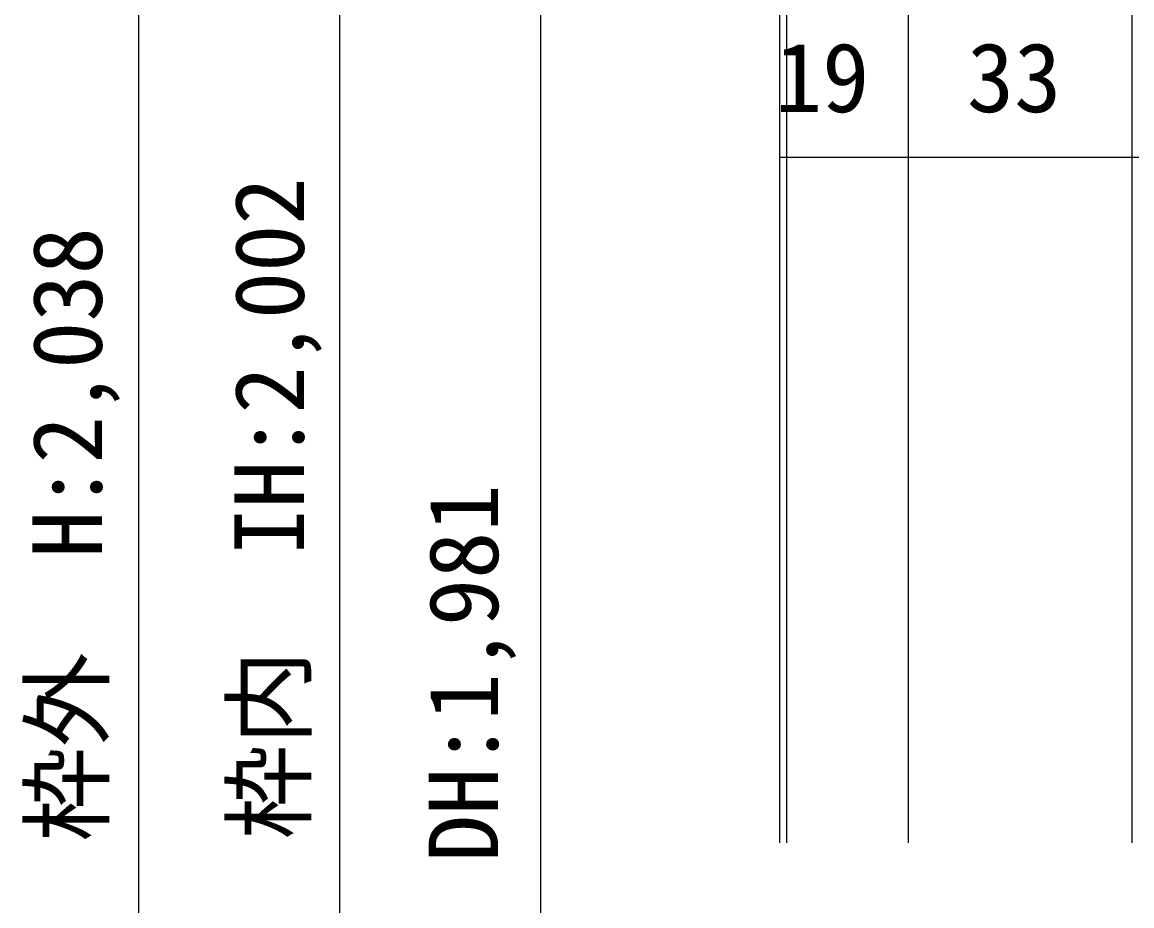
# Model space of a CAD drawing. Units: millimetres, scale not verified. Extents: x -800 to 800, y -554 to 554.
# Drawn here: x -555.4 to -391.5, y 144.1 to 274.7 of the extents above; entities that cross this region are included whole.
import ezdxf
from ezdxf.enums import TextEntityAlignment as Align

# ---------------------------------------------------------------- set-up
doc = ezdxf.new("R2010")
doc.units = ezdxf.units.MM
doc.header["$LTSCALE"] = 4
doc.layers.add('2-0', color=7, linetype='Continuous', lineweight=25)
doc.styles.add('ＭＳ ゴシック', font='')
doc.styles.get('ＭＳ ゴシック').set_extended_font_data('MS Gothic')

msp = doc.modelspace()

# ---------------------------------------------------------------- linework, layer by layer
at = {"layer": '2-0'}
for p, q in [((-538.178, 412.176), (-538.178, 153.471)), ((-508.504, 412.176), (-508.504, 153.471)), ((-443.475, 153.471), (-443.475, 397.675)), ((-442.476, 397.412), (-442.476, 153.471)), ((-478.827, 376.175), (-478.827, 153.471)), ((-391.477, 367.876), (-391.477, 153.471)), ((-443.475, 254.742), (-329.477, 254.742)), ((-443.437, 254.745), (-443.437, 254.742)), ((-424.437, 254.745), (-424.437, 254.742)), ((-538.178, 153.471), (-538.178, 7.769)), ((-508.504, 153.471), (-508.504, 7.769)), ((-478.827, 153.471), (-478.827, 7.769))]:
    msp.add_line(p, q, dxfattribs=at)
msp.add_lwpolyline([(-424.477, 153.471), (-424.477, 367.876), (-391.477, 367.876)], dxfattribs=at)
for centre, radius, start, end in [((-443.479, 254.742), 0.0366, 171.28253, 177.06881), ((-443.479, 254.742), 0.0366, 182.93119, 188.71747), ((-443.479, 254.741), 0.0374, 160.00554, 165.59314), ((-443.479, 254.742), 0.0369, 165.59397, 171.28046), ((-443.479, 254.742), 0.0364, 177.07225, 182.92775), ((-443.479, 254.742), 0.0369, 188.71954, 194.40603), ((-443.479, 254.742), 0.0374, 194.40686, 199.99446), ((-443.478, 254.741), 0.0379, 154.50654, 160.00572), ((-443.478, 254.742), 0.0379, 199.99428, 205.49346), ((-443.478, 254.741), 0.0384, 149.079, 154.50744), ((-443.478, 254.742), 0.0384, 205.49256, 210.921), ((-443.477, 254.741), 0.0388, 143.70017, 149.08035), ((-443.477, 254.742), 0.0388, 210.91965, 216.29983), ((-443.477, 254.741), 0.0391, 138.3449, 143.70169), ((-443.477, 254.743), 0.0391, 216.29831, 221.6551), ((-443.477, 254.741), 0.0392, 132.98789, 138.34632), ((-443.477, 254.743), 0.0392, 221.65368, 227.01211), ((-443.477, 254.741), 0.0392, 127.60589, 132.98897), ((-443.477, 254.743), 0.0392, 227.01103, 232.39411), ((-443.477, 254.741), 0.0392, 122.17973, 127.60639), ((-443.477, 254.743), 0.0392, 232.39361, 237.82027), ((-443.477, 254.741), 0.0392, 116.69627, 122.17942), ((-443.477, 254.743), 0.0392, 237.82058, 243.30373), ((-443.477, 254.741), 0.0392, 111.15029, 116.69499), ((-443.477, 254.743), 0.0392, 243.30501, 248.84971), ((-443.477, 254.74), 0.0394, 105.54588, 111.14791), ((-443.477, 254.743), 0.0394, 248.85209, 254.45412), ((-443.477, 254.74), 0.0398, 99.89733, 105.54238), ((-443.477, 254.743), 0.0398, 254.45762, 260.10267), ((-443.477, 254.739), 0.0406, 94.22904, 99.8928), ((-443.477, 254.744), 0.0406, 260.1072, 265.77096), ((-443.477, 254.737), 0.0427, 88.59229, 94.18057), ((-443.477, 254.746), 0.0427, 265.81943, 271.40771), ((-443.476, 254.736), 0.0443, 83.20487, 88.67963), ((-443.476, 254.748), 0.0443, 271.32037, 276.79513), ((-443.476, 254.738), 0.042, 77.61974, 83.1998), ((-443.476, 254.745), 0.042, 276.8002, 282.38026), ((-443.476, 254.74), 0.0402, 71.9668, 77.61456), ((-443.476, 254.744), 0.0402, 282.38544, 288.0332), ((-443.475, 254.741), 0.039, 66.28172, 71.96187), ((-443.475, 254.743), 0.039, 288.03813, 293.71828), ((-443.475, 254.742), 0.0382, 60.59522, 66.27733), ((-443.475, 254.742), 0.0382, 293.72267, 299.40478), ((-443.475, 254.742), 0.0377, 54.93119, 60.5916), ((-443.475, 254.741), 0.0377, 299.4084, 305.06881), ((-443.475, 254.742), 0.0374, 49.30557, 54.92843), ((-443.475, 254.741), 0.0374, 305.07157, 310.69443), ((-443.475, 254.742), 0.0374, 43.72629, 49.30367), ((-443.475, 254.741), 0.0374, 310.69633, 316.27371), ((-443.475, 254.742), 0.0375, 38.19395, 43.72515), ((-443.475, 254.741), 0.0375, 316.27485, 321.80605), ((-443.475, 254.742), 0.0376, 32.70304, 38.19341), ((-443.475, 254.741), 0.0376, 321.80659, 327.29696), ((-443.475, 254.742), 0.0378, 27.24367, 32.70292), ((-443.475, 254.741), 0.0378, 327.29708, 332.75633), ((-443.475, 254.742), 0.038, 21.80334, 27.24375), ((-443.475, 254.741), 0.038, 332.75625, 338.19666), ((-443.475, 254.742), 0.0382, 16.36885, 21.8034), ((-443.475, 254.742), 0.0382, 338.1966, 343.63115), ((-443.476, 254.742), 0.0384, 10.92815, 16.36869), ((-443.476, 254.742), 0.0384, 343.63131, 349.07185), ((-443.476, 254.742), 0.0386, 5.47212, 10.92759), ((-443.476, 254.742), 0.0386, 349.07241, 354.52788), ((-443.476, 254.742), 0.0388, 354.529, 0.0039), ((-424.482, 254.741), 0.0359, 158.21921, 164.09401), ((-424.483, 254.741), 0.0343, 164.09535, 170.24961), ((-424.484, 254.742), 0.033, 170.25425, 176.67917), ((-424.485, 254.742), 0.0323, 176.69682, 183.30318), ((-424.484, 254.742), 0.033, 183.32083, 189.74575), ((-424.483, 254.742), 0.0343, 189.75039, 195.90465), ((-424.482, 254.742), 0.0359, 195.90599, 201.78079), ((-424.48, 254.74), 0.0377, 152.60968, 158.22045), ((-424.48, 254.743), 0.0377, 201.77955, 207.39032), ((-424.478, 254.739), 0.0394, 147.23278, 152.61275), ((-424.478, 254.744), 0.0394, 207.38725, 212.76722), ((-424.477, 254.739), 0.041, 142.04277, 147.23703), ((-424.477, 254.745), 0.041, 212.76297, 217.95723), ((-424.476, 254.738), 0.0422, 136.98683, 142.04773), ((-424.476, 254.745), 0.0422, 217.95227, 223.01317), ((-424.476, 254.737), 0.043, 132.00834, 136.99216), ((-424.476, 254.746), 0.043, 223.00784, 227.99166), ((-424.475, 254.737), 0.0432, 127.04903, 132.01378), ((-424.475, 254.746), 0.0432, 227.98622, 232.95097), ((-424.476, 254.737), 0.0429, 122.05061, 127.05439), ((-424.476, 254.746), 0.0429, 232.94561, 237.94939), ((-424.476, 254.738), 0.042, 116.95615, 122.05569), ((-424.476, 254.745), 0.042, 237.94431, 243.04385), ((-424.477, 254.739), 0.0407, 111.71186, 116.96067), ((-424.477, 254.744), 0.0407, 243.03933, 248.28814), ((-424.477, 254.741), 0.0392, 106.2696, 111.71544), ((-424.477, 254.743), 0.0392, 248.28456, 253.7304), ((-424.478, 254.742), 0.0375, 100.59053, 106.27172), ((-424.478, 254.741), 0.0375, 253.72828, 259.40947), ((-424.478, 254.744), 0.0358, 94.65007, 100.59054), ((-424.478, 254.739), 0.0358, 259.40946, 265.34993), ((-424.478, 254.743), 0.0372, 88.50074, 94.47341), ((-424.478, 254.741), 0.0372, 265.52659, 271.49926), ((-424.478, 254.734), 0.0454, 83.28499, 88.66846), ((-424.478, 254.749), 0.0454, 271.33154, 276.71501), ((-424.478, 254.736), 0.0444, 77.90236, 83.28175), ((-424.478, 254.748), 0.0444, 276.71825, 282.09764), ((-424.478, 254.736), 0.0436, 72.54031, 77.89998), ((-424.478, 254.747), 0.0436, 282.10002, 287.45969), ((-424.478, 254.737), 0.043, 67.2061, 72.53884), ((-424.478, 254.747), 0.043, 287.46116, 292.7939), ((-424.477, 254.737), 0.0425, 61.89846, 67.20554), ((-424.477, 254.746), 0.0425, 292.79446, 298.10154), ((-424.477, 254.738), 0.0421, 56.60816, 61.89871), ((-424.477, 254.746), 0.0421, 298.10129, 303.39184), ((-424.477, 254.738), 0.0415, 51.31913, 56.60908), ((-424.477, 254.745), 0.0415, 303.39092, 308.68087), ((-424.477, 254.739), 0.0409, 46.00984, 51.32054), ((-424.477, 254.745), 0.0409, 308.67946, 313.99016), ((-424.476, 254.739), 0.0402, 40.655, 46.01153), ((-424.476, 254.744), 0.0402, 313.98847, 319.345), ((-424.475, 254.74), 0.0393, 35.22744, 40.65673), ((-424.475, 254.744), 0.0393, 319.34327, 324.77256), ((-424.475, 254.74), 0.0383, 29.70031, 35.22892), ((-424.475, 254.743), 0.0383, 324.77108, 330.29969), ((-424.474, 254.741), 0.0373, 24.04964, 29.70122), ((-424.474, 254.743), 0.0373, 330.29878, 335.95036), ((-424.473, 254.741), 0.0363, 18.25728, 24.0496), ((-424.473, 254.742), 0.0363, 335.9504, 341.74272), ((-424.472, 254.741), 0.0354, 12.31416, 18.25592), ((-424.472, 254.742), 0.0354, 341.74408, 347.68584), ((-424.471, 254.742), 0.0347, 6.22355, 12.31114), ((-424.471, 254.742), 0.0342, 353.78135, 359.99622), ((-424.471, 254.742), 0.0347, 347.68886, 353.77645), ((-391.481, 254.741), 0.0359, 158.21921, 164.09401), ((-391.482, 254.741), 0.0343, 164.09535, 170.24961), ((-391.483, 254.742), 0.033, 170.25425, 176.67917), ((-391.484, 254.742), 0.0323, 176.69682, 183.30318), ((-391.483, 254.742), 0.033, 183.32083, 189.74575), ((-391.482, 254.742), 0.0343, 189.75039, 195.90465), ((-391.481, 254.742), 0.0359, 195.90599, 201.78079), ((-391.479, 254.74), 0.0377, 152.60968, 158.22045), ((-391.479, 254.743), 0.0377, 201.77955, 207.39032), ((-391.477, 254.739), 0.0394, 147.23278, 152.61275), ((-391.477, 254.744), 0.0394, 207.38725, 212.76722), ((-391.476, 254.739), 0.041, 142.04277, 147.23703), ((-391.476, 254.745), 0.041, 212.76297, 217.95723), ((-391.475, 254.738), 0.0422, 136.98683, 142.04773), ((-391.475, 254.745), 0.0422, 217.95227, 223.01317), ((-391.474, 254.737), 0.043, 132.00834, 136.99216), ((-391.474, 254.746), 0.043, 223.00784, 227.99166), ((-391.474, 254.737), 0.0432, 127.04903, 132.01378), ((-391.474, 254.746), 0.0432, 227.98622, 232.95097), ((-391.474, 254.737), 0.0429, 122.05061, 127.05439), ((-391.474, 254.746), 0.0429, 232.94561, 237.94939), ((-391.475, 254.738), 0.042, 116.95615, 122.05569), ((-391.475, 254.745), 0.042, 237.94431, 243.04385), ((-391.476, 254.739), 0.0407, 111.71186, 116.96067), ((-391.476, 254.744), 0.0407, 243.03933, 248.28814), ((-391.476, 254.741), 0.0392, 106.2696, 111.71544), ((-391.476, 254.743), 0.0392, 248.28456, 253.7304), ((-391.477, 254.742), 0.0375, 100.59053, 106.27172), ((-391.477, 254.741), 0.0375, 253.72828, 259.40947), ((-391.477, 254.744), 0.0358, 94.65007, 100.59054), ((-391.477, 254.739), 0.0358, 259.40946, 265.34993), ((-391.477, 254.743), 0.0372, 88.49939, 94.47597), ((-391.477, 254.741), 0.0372, 265.52403, 271.50061)]:
    msp.add_arc(centre, radius, start, end, dxfattribs=at)

# ---------------------------------------------------------------- texts
at = {"layer": '2-0', "style": 'ＭＳ ゴシック'}
for s, p in [('19', (-444.196, 258.335)), ('33', (-415.835, 258.335))]:
    msp.add_text(s, height=10.26, dxfattribs=at).set_placement(p, align=Align.BOTTOM_LEFT)
for s, p in [('枠内\u3000IH:2,002', (-510.673, 153.95)), ('枠外  H:2,038', (-540.512, 153.61)), ('DH:1,981', (-481.993, 150.576))]:
    msp.add_text(s, height=10.26, rotation=90, dxfattribs=at).set_placement(p, align=Align.BOTTOM_LEFT)

doc.saveas('drawing.dxf')
